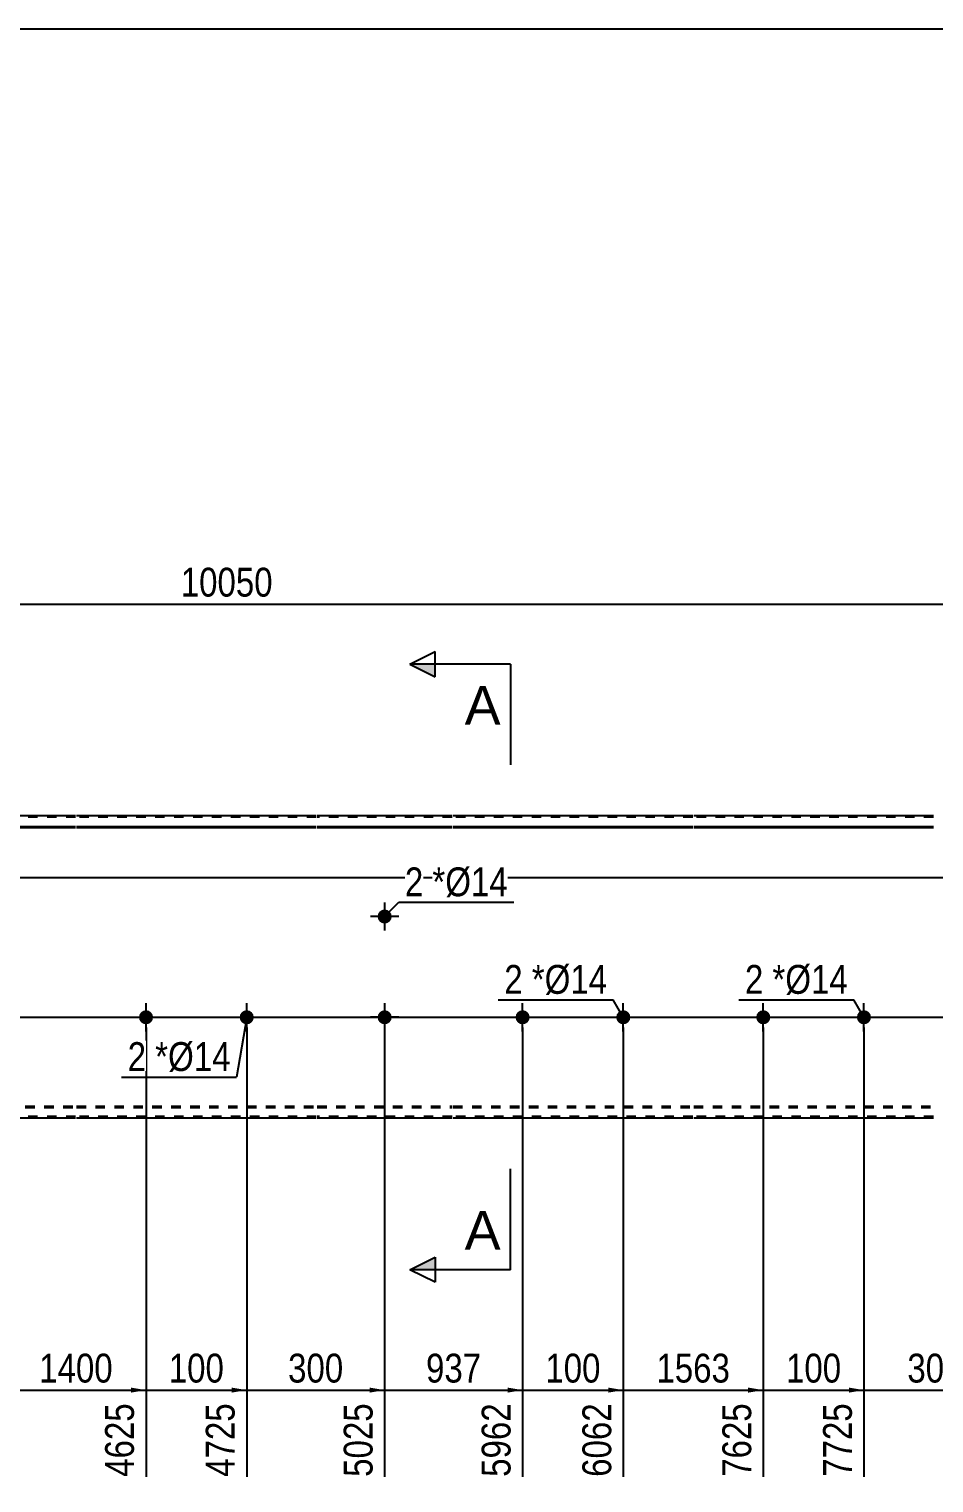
# Model space of a CAD drawing. Header units: millimetres. Extents: x -42 to 361, y -184 to 93.
# Drawn here: x 133.7 to 223.6, y -51.2 to 93.1 of the extents above; entities that cross this region are included whole.
import ezdxf

# ---------------------------------------------------------------- set-up
doc = ezdxf.new("R2010")
doc.units = ezdxf.units.MM
doc.linetypes.add('DXK_LINE_DOT1', pattern=[1.8814, 0.9407, -0.9407])
doc.styles.add('Arial', font='ARIAL.TTF', dxfattribs={"height": 0.2})
doc.styles.add('Arial Narrow', font='ARIALN.TTF', dxfattribs={"height": 0.2})

# ---------------------------------------------------------------- blocks, each defined once
blk = doc.blocks.new('Unknown-628701204-1200')
at = {"color": 5, "linetype": 'Continuous'}
blk.add_line((360.73, 93.07), (-39.27, 93.07), dxfattribs=at)
blk = doc.blocks.new('Part-628701204-1239 - 1220')
at = {"color": 2, "linetype": 'Continuous'}
for p, q in [((138.34, 15), (114.54, 15)), ((162.24, 15), (138.44, 15)), ((175.74, 15), (162.34, 15)), ((199.64, 15), (175.84, 15)), ((223.54, 15), (199.74, 15)), ((114.54, 13.94), (138.34, 13.94)), ((114.54, 13.83), (138.34, 13.83)), ((138.44, 13.94), (162.24, 13.94)), ((138.44, 13.83), (162.24, 13.83)), ((162.34, 13.94), (175.74, 13.94)), ((162.34, 13.83), (175.74, 13.83)), ((175.84, 13.94), (199.64, 13.94)), ((175.84, 13.83), (199.64, 13.83)), ((199.74, 13.94), (223.54, 13.94)), ((199.74, 13.83), (223.54, 13.83)), ((138.34, -15), (114.54, -15)), ((162.24, -15), (138.44, -15)), ((175.74, -15), (162.34, -15)), ((199.64, -15), (175.84, -15)), ((223.54, -15), (199.74, -15))]:
    blk.add_line(p, q, dxfattribs=at)
at = {"color": 7, "linetype": 'DXK_LINE_DOT1'}
for p, q in [((138.34, 14.85), (114.54, 14.85)), ((162.24, 14.85), (138.44, 14.85)), ((175.74, 14.85), (162.34, 14.85)), ((199.64, 14.85), (175.84, 14.85)), ((223.54, 14.85), (199.74, 14.85)), ((114.54, -13.83), (138.34, -13.83)), ((114.54, -13.94), (138.34, -13.94)), ((138.44, -13.83), (162.24, -13.83)), ((138.44, -13.94), (162.24, -13.94)), ((162.34, -13.83), (175.74, -13.83)), ((162.34, -13.94), (175.74, -13.94)), ((175.84, -13.83), (199.64, -13.83)), ((175.84, -13.94), (199.64, -13.94)), ((199.74, -13.83), (223.54, -13.83)), ((199.74, -13.94), (223.54, -13.94)), ((138.34, -14.85), (114.54, -14.85)), ((162.24, -14.85), (138.44, -14.85)), ((175.74, -14.85), (162.34, -14.85)), ((199.64, -14.85), (175.84, -14.85)), ((223.54, -14.85), (199.74, -14.85))]:
    blk.add_line(p, q, dxfattribs=at)
blk = doc.blocks.new('Bolt-628701204-1363 - 1220')
at = {"linetype": 'Continuous'}
for points in [[(169.74, 5, -1), (168.34, 5, -1)], [(169.74, -5, -1), (168.34, -5, -1)]]:
    blk.add_hatch(color=3, dxfattribs=at).paths.add_polyline_path(points)
at = {"color": 3, "linetype": 'Continuous'}
for p, q in [((169.04, 6.4), (169.04, 3.6)), ((170.44, 5), (167.64, 5)), ((169.04, -3.6), (169.04, -6.4)), ((170.44, -5), (167.64, -5))]:
    blk.add_line(p, q, dxfattribs=at)
blk = doc.blocks.new('Bolt-628701204-1373 - 1220')
at = {"linetype": 'Continuous'}
for points in [[(145.34, -4.3, -1), (145.34, -5.7, -1)], [(155.34, -4.3, -1), (155.34, -5.7, -1)]]:
    blk.add_hatch(color=3, dxfattribs=at).paths.add_polyline_path(points)
at = {"color": 3, "linetype": 'Continuous'}
for p, q in [((145.34, -6.4), (145.34, -3.6)), ((155.34, -6.4), (155.34, -3.6)), ((143.94, -5), (146.74, -5)), ((153.94, -5), (156.74, -5))]:
    blk.add_line(p, q, dxfattribs=at)
blk = doc.blocks.new('Bolt-628701204-1378 - 1220')
at = {"linetype": 'Continuous'}
for points in [[(182.74, -4.3, -1), (182.74, -5.7, -1)], [(192.74, -4.3, -1), (192.74, -5.7, -1)]]:
    blk.add_hatch(color=3, dxfattribs=at).paths.add_polyline_path(points)
at = {"color": 3, "linetype": 'Continuous'}
for p, q in [((182.74, -6.4), (182.74, -3.6)), ((192.74, -6.4), (192.74, -3.6)), ((181.34, -5), (184.14, -5)), ((191.34, -5), (194.14, -5))]:
    blk.add_line(p, q, dxfattribs=at)
blk = doc.blocks.new('Bolt-628701204-2047 - 1220')
at = {"linetype": 'Continuous'}
for points in [[(206.64, -4.3, -1), (206.64, -5.7, -1)], [(216.64, -4.3, -1), (216.64, -5.7, -1)]]:
    blk.add_hatch(color=3, dxfattribs=at).paths.add_polyline_path(points)
at = {"color": 3, "linetype": 'Continuous'}
for p, q in [((206.64, -6.4), (206.64, -3.6)), ((216.64, -6.4), (216.64, -3.6)), ((205.24, -5), (208.04, -5)), ((215.24, -5), (218.04, -5))]:
    blk.add_line(p, q, dxfattribs=at)
blk = doc.blocks.new('StraightDimension-628701204-2171 - 1220')
at = {"color": 7, "linetype": 'Continuous'}
blk.add_line((84.44, -5), (321.76, -5), dxfattribs=at)
blk = doc.blocks.new('StraightDimension-628701204-1456 - 1220')
at = {"color": 7, "linetype": 'Continuous'}
blk.add_line((0, 36), (306.73, 36), dxfattribs=at)
at = {"color": 0}
blk.add_wipeout([(158.53, 36.15), (158.53, 40.35), (148.19, 40.35), (148.19, 36.15)], dxfattribs=at)
at = {"color": 3, "style": 'Arial Narrow'}
blk.add_text('10050', height=2.863, dxfattribs=at).set_placement((148.79, 36.75))
blk = doc.blocks.new('StraightDimension-628701204-4115 - 1220')
at = {"linetype": 'Continuous'}
blk.add_hatch(color=7, dxfattribs=at).paths.add_polyline_path([(191.24, -41.75), (192.74, -42), (191.24, -42.25)])
at = {"color": 7, "linetype": 'Continuous'}
for p, q in [((182.74, -6), (182.74, -50.61)), ((192.74, -6), (192.74, -50.61)), ((182.74, -42), (192.74, -42))]:
    blk.add_line(p, q, dxfattribs=at)
at = {"color": 0}
blk.add_wipeout([(191.08, -41.85), (191.08, -37.65), (184.4, -37.65), (184.4, -41.85)], dxfattribs=at)
at = {"color": 0, "linetype": 'Continuous'}
blk.add_wipeout([(192.14, -42.7), (187.94, -42.7), (187.94, -51.21), (192.14, -51.21)], dxfattribs=at)
at = {"color": 3, "style": 'Arial Narrow'}
blk.add_text('100', height=2.863, dxfattribs=at).set_placement((185, -41.25))
at = {"color": 3, "linetype": 'Continuous', "style": 'Arial Narrow'}
blk.add_text('6062', height=2.863, rotation=90.0002, dxfattribs=at).set_placement((191.54, -50.61))
blk = doc.blocks.new('StraightDimension-628701204-4116 - 1220')
at = {"linetype": 'Continuous'}
blk.add_hatch(color=7, dxfattribs=at).paths.add_polyline_path([(181.24, -41.75), (182.74, -42), (181.24, -42.25)])
at = {"color": 7, "linetype": 'Continuous'}
for p, q in [((169.04, -6), (169.04, -50.61)), ((182.74, -6), (182.74, -50.61)), ((169.04, -42), (182.74, -42))]:
    blk.add_line(p, q, dxfattribs=at)
at = {"color": 0}
blk.add_wipeout([(179.23, -41.85), (179.23, -37.65), (172.55, -37.65), (172.55, -41.85)], dxfattribs=at)
at = {"color": 0, "linetype": 'Continuous'}
blk.add_wipeout([(182.14, -42.7), (177.94, -42.7), (177.94, -51.21), (182.14, -51.21)], dxfattribs=at)
at = {"color": 3, "style": 'Arial Narrow'}
blk.add_text('937', height=2.863, dxfattribs=at).set_placement((173.15, -41.25))
at = {"color": 3, "linetype": 'Continuous', "style": 'Arial Narrow'}
blk.add_text('5962', height=2.863, rotation=90.0002, dxfattribs=at).set_placement((181.54, -50.61))
blk = doc.blocks.new('StraightDimension-628701204-4118 - 1220')
at = {"linetype": 'Continuous'}
blk.add_hatch(color=7, dxfattribs=at).paths.add_polyline_path([(153.84, -41.75), (155.34, -42), (153.84, -42.25)])
at = {"color": 7, "linetype": 'Continuous'}
for p, q in [((145.34, -6), (145.34, -50.61)), ((155.34, -6), (155.34, -50.61)), ((145.34, -42), (155.34, -42))]:
    blk.add_line(p, q, dxfattribs=at)
at = {"color": 0}
blk.add_wipeout([(153.68, -41.85), (153.68, -37.65), (147, -37.65), (147, -41.85)], dxfattribs=at)
at = {"color": 0, "linetype": 'Continuous'}
blk.add_wipeout([(154.74, -42.7), (150.54, -42.7), (150.54, -51.21), (154.74, -51.21)], dxfattribs=at)
at = {"color": 3, "style": 'Arial Narrow'}
blk.add_text('100', height=2.863, dxfattribs=at).set_placement((147.6, -41.25))
at = {"color": 3, "linetype": 'Continuous', "style": 'Arial Narrow'}
blk.add_text('4725', height=2.863, rotation=90.0002, dxfattribs=at).set_placement((154.14, -50.61))
blk = doc.blocks.new('StraightDimension-628701204-4113 - 1220')
at = {"linetype": 'Continuous'}
blk.add_hatch(color=7, dxfattribs=at).paths.add_polyline_path([(215.14, -41.75), (216.64, -42), (215.14, -42.25)])
at = {"color": 7, "linetype": 'Continuous'}
for p, q in [((206.64, -6), (206.64, -50.61)), ((216.64, -6), (216.64, -50.61)), ((206.64, -42), (216.64, -42))]:
    blk.add_line(p, q, dxfattribs=at)
at = {"color": 0}
blk.add_wipeout([(214.98, -41.85), (214.98, -37.65), (208.3, -37.65), (208.3, -41.85)], dxfattribs=at)
at = {"color": 0, "linetype": 'Continuous'}
blk.add_wipeout([(216.04, -42.7), (211.84, -42.7), (211.84, -51.21), (216.04, -51.21)], dxfattribs=at)
at = {"color": 3, "style": 'Arial Narrow'}
blk.add_text('100', height=2.863, dxfattribs=at).set_placement((208.9, -41.25))
at = {"color": 3, "linetype": 'Continuous', "style": 'Arial Narrow'}
blk.add_text('7725', height=2.863, rotation=90.0002, dxfattribs=at).set_placement((215.44, -50.61))
blk = doc.blocks.new('StraightDimension-628701204-2170 - 1220')
at = {"color": 7, "linetype": 'Continuous'}
for p, q in [((66.99, 8.88), (321.76, 8.88)), ((84.44, -5), (321.76, -5))]:
    blk.add_line(p, q, dxfattribs=at)
blk = doc.blocks.new('StraightDimension-628701204-4114 - 1220')
at = {"linetype": 'Continuous'}
blk.add_hatch(color=7, dxfattribs=at).paths.add_polyline_path([(205.14, -41.75), (206.64, -42), (205.14, -42.25)])
at = {"color": 7, "linetype": 'Continuous'}
for p, q in [((192.74, -6), (192.74, -50.61)), ((206.64, -6), (206.64, -50.61)), ((192.74, -42), (206.64, -42))]:
    blk.add_line(p, q, dxfattribs=at)
at = {"color": 0}
blk.add_wipeout([(203.95, -41.85), (203.95, -37.65), (195.43, -37.65), (195.43, -41.85)], dxfattribs=at)
at = {"color": 0, "linetype": 'Continuous'}
blk.add_wipeout([(206.04, -42.7), (201.84, -42.7), (201.84, -51.21), (206.04, -51.21)], dxfattribs=at)
at = {"color": 3, "style": 'Arial Narrow'}
blk.add_text('1563', height=2.863, dxfattribs=at).set_placement((196.03, -41.25))
at = {"color": 3, "linetype": 'Continuous', "style": 'Arial Narrow'}
blk.add_text('7625', height=2.863, rotation=90.0002, dxfattribs=at).set_placement((205.44, -50.61))
blk = doc.blocks.new('StraightDimension-628701204-2169 - 1220')
at = {"color": 7, "linetype": 'Continuous'}
blk.add_line((66.99, 8.88), (321.76, 8.88), dxfattribs=at)
blk = doc.blocks.new('StraightDimension-628701204-4112 - 1220')
at = {"linetype": 'Continuous'}
blk.add_hatch(color=7, dxfattribs=at).paths.add_polyline_path([(229.24, -41.75), (230.74, -42), (229.24, -42.25)])
at = {"color": 7, "linetype": 'Continuous'}
for p, q in [((216.64, -6), (216.64, -50.61)), ((230.74, -6), (230.74, -50.61)), ((216.64, -42), (230.74, -42))]:
    blk.add_line(p, q, dxfattribs=at)
at = {"color": 0}
blk.add_wipeout([(227.03, -41.85), (227.03, -37.65), (220.35, -37.65), (220.35, -41.85)], dxfattribs=at)
at = {"color": 0, "linetype": 'Continuous'}
blk.add_wipeout([(230.14, -42.7), (225.94, -42.7), (225.94, -51.21), (230.14, -51.21)], dxfattribs=at)
at = {"color": 3, "style": 'Arial Narrow'}
blk.add_text('300', height=2.863, dxfattribs=at).set_placement((220.95, -41.25))
at = {"color": 3, "linetype": 'Continuous', "style": 'Arial Narrow'}
blk.add_text('8025', height=2.863, rotation=90.0002, dxfattribs=at).set_placement((229.54, -50.61))
blk = doc.blocks.new('StraightDimension-628701204-4117 - 1220')
at = {"linetype": 'Continuous'}
blk.add_hatch(color=7, dxfattribs=at).paths.add_polyline_path([(167.54, -41.75), (169.04, -42), (167.54, -42.25)])
at = {"color": 7, "linetype": 'Continuous'}
for p, q in [((155.34, -6), (155.34, -50.61)), ((169.04, -6), (169.04, -50.61)), ((155.34, -42), (169.04, -42))]:
    blk.add_line(p, q, dxfattribs=at)
at = {"color": 0}
blk.add_wipeout([(165.53, -41.85), (165.53, -37.65), (158.85, -37.65), (158.85, -41.85)], dxfattribs=at)
at = {"color": 0, "linetype": 'Continuous'}
blk.add_wipeout([(168.44, -42.7), (164.24, -42.7), (164.24, -51.21), (168.44, -51.21)], dxfattribs=at)
at = {"color": 3, "style": 'Arial Narrow'}
blk.add_text('300', height=2.863, dxfattribs=at).set_placement((159.45, -41.25))
at = {"color": 3, "linetype": 'Continuous', "style": 'Arial Narrow'}
blk.add_text('5025', height=2.863, rotation=90.0002, dxfattribs=at).set_placement((167.84, -50.61))
blk = doc.blocks.new('StraightDimension-628701204-4119 - 1220')
at = {"linetype": 'Continuous'}
blk.add_hatch(color=7, dxfattribs=at).paths.add_polyline_path([(143.84, -41.75), (145.34, -42), (143.84, -42.25)])
at = {"color": 7, "linetype": 'Continuous'}
for p, q in [((131.44, -6), (131.44, -50.61)), ((145.34, -6), (145.34, -50.61)), ((131.44, -42), (145.34, -42))]:
    blk.add_line(p, q, dxfattribs=at)
at = {"color": 0}
blk.add_wipeout([(142.65, -41.85), (142.65, -37.65), (134.13, -37.65), (134.13, -41.85)], dxfattribs=at)
at = {"color": 0, "linetype": 'Continuous'}
blk.add_wipeout([(144.74, -42.7), (140.54, -42.7), (140.54, -51.21), (144.74, -51.21)], dxfattribs=at)
at = {"color": 3, "style": 'Arial Narrow'}
blk.add_text('1400', height=2.863, dxfattribs=at).set_placement((134.73, -41.25))
at = {"color": 3, "linetype": 'Continuous', "style": 'Arial Narrow'}
blk.add_text('4625', height=2.863, rotation=90.0002, dxfattribs=at).set_placement((144.14, -50.61))
blk = doc.blocks.new('Mark-628701204-1369 - 1220')
at = {"color": 0}
for points in [[(145.35, -10.33), (145.35, -7.33), (143.52, -7.33), (143.52, -10.33)], [(147.53, -10.33), (147.53, -7.33), (146.25, -7.33), (146.25, -10.33)]]:
    blk.add_wipeout(points, dxfattribs=at)
for points in [[(145.35, -10.33), (145.35, -7.33), (143.52, -7.33), (143.52, -10.33)], [(147.53, -10.33), (147.53, -7.33), (146.25, -7.33), (146.25, -10.33)]]:
    blk.add_wipeout(points, dxfattribs=at)
at = {"color": 3, "style": 'Arial Narrow'}
blk.add_text('2', height=2.86, dxfattribs=at).set_placement((143.52, -10.33))
at = {"color": 0}
blk.add_wipeout([(153.74, -10.33), (153.74, -7.33), (147.53, -7.33), (147.53, -10.33)], dxfattribs=at)
blk.add_wipeout([(153.74, -10.33), (153.74, -7.33), (147.53, -7.33), (147.53, -10.33)], dxfattribs=at)
at = {"color": 7, "linetype": 'Continuous'}
for p in [(155.34, -5), (142.92, -10.93)]:
    blk.add_line(p, (154.34, -10.93), dxfattribs=at)
at = {"color": 3, "style": 'Arial Narrow'}
for s, height, p in [('*', 2.86, (146.25, -10.33)), ('Ø14', 2.863, (147.53, -10.33))]:
    blk.add_text(s, height=height, dxfattribs=at).set_placement(p)
blk = doc.blocks.new('Mark-628701204-1359 - 1220')
at = {"color": 0}
for points in [[(172.88, 7.01), (172.88, 10.01), (171.05, 10.01), (171.05, 7.01)], [(175.06, 7.01), (175.06, 10.01), (173.78, 10.01), (173.78, 7.01)]]:
    blk.add_wipeout(points, dxfattribs=at)
for points in [[(172.88, 7.01), (172.88, 10.01), (171.05, 10.01), (171.05, 7.01)], [(175.06, 7.01), (175.06, 10.01), (173.78, 10.01), (173.78, 7.01)]]:
    blk.add_wipeout(points, dxfattribs=at)
at = {"color": 7, "linetype": 'Continuous'}
blk.add_line((169.04, 5), (170.45, 6.41), dxfattribs=at)
at = {"color": 3, "style": 'Arial Narrow'}
blk.add_text('2', height=2.86, dxfattribs=at).set_placement((171.05, 7.01))
at = {"color": 0}
blk.add_wipeout([(181.27, 7.01), (181.27, 10.01), (175.06, 10.01), (175.06, 7.01)], dxfattribs=at)
blk.add_wipeout([(181.27, 7.01), (181.27, 10.01), (175.06, 10.01), (175.06, 7.01)], dxfattribs=at)
at = {"color": 7, "linetype": 'Continuous'}
blk.add_line((170.45, 6.41), (181.87, 6.41), dxfattribs=at)
at = {"color": 3, "style": 'Arial Narrow'}
for s, height, p in [('*', 2.86, (173.78, 7.01)), ('Ø14', 2.863, (175.06, 7.01))]:
    blk.add_text(s, height=height, dxfattribs=at).set_placement(p)
blk = doc.blocks.new('Mark-628701204-1374 - 1220')
at = {"color": 0}
for points in [[(182.75, -2.67), (182.75, 0.33), (180.92, 0.33), (180.92, -2.67)], [(184.93, -2.67), (184.93, 0.33), (183.65, 0.33), (183.65, -2.67)]]:
    blk.add_wipeout(points, dxfattribs=at)
for points in [[(182.75, -2.67), (182.75, 0.33), (180.92, 0.33), (180.92, -2.67)], [(184.93, -2.67), (184.93, 0.33), (183.65, 0.33), (183.65, -2.67)]]:
    blk.add_wipeout(points, dxfattribs=at)
at = {"color": 3, "style": 'Arial Narrow'}
blk.add_text('2', height=2.86, dxfattribs=at).set_placement((180.92, -2.67))
at = {"color": 0}
blk.add_wipeout([(191.14, -2.67), (191.14, 0.33), (184.93, 0.33), (184.93, -2.67)], dxfattribs=at)
blk.add_wipeout([(191.14, -2.67), (191.14, 0.33), (184.93, 0.33), (184.93, -2.67)], dxfattribs=at)
at = {"color": 7, "linetype": 'Continuous'}
for p in [(180.32, -3.27), (192.74, -5)]:
    blk.add_line(p, (191.74, -3.27), dxfattribs=at)
at = {"color": 3, "style": 'Arial Narrow'}
for s, height, p in [('*', 2.86, (183.65, -2.67)), ('Ø14', 2.863, (184.93, -2.67))]:
    blk.add_text(s, height=height, dxfattribs=at).set_placement(p)
blk = doc.blocks.new('SectionMark-628701204-1910 - 1220')
at = {"linetype": 'Continuous'}
for points in [[(174.04, 30.05), (174.04, 28.8), (171.54, 30.05)], [(174.04, -28.8), (174.04, -30.05), (171.54, -30.05)]]:
    blk.add_hatch(color=30, dxfattribs=at).paths.add_polyline_path(points)
at = {"color": 30, "linetype": 'Continuous'}
for p, q in [((171.54, 30.05), (174.04, 31.3)), ((174.04, 28.8), (174.04, 31.3)), ((181.54, 30.05), (171.54, 30.05)), ((171.54, 30.05), (174.04, 28.8)), ((181.54, 30.05), (181.54, 20.05)), ((181.54, -30.05), (181.54, -20.05)), ((171.54, -30.05), (174.04, -28.8)), ((174.04, -28.8), (174.04, -31.3)), ((181.54, -30.05), (171.54, -30.05)), ((174.04, -31.3), (171.54, -30.05))]:
    blk.add_line(p, q, dxfattribs=at)
at = {"color": 0, "linetype": 'Continuous'}
for points in [[(180.54, 24.05), (180.54, 28.05), (176.99, 28.05), (176.99, 24.05)], [(180.54, -28.05), (180.54, -24.05), (176.99, -24.05), (176.99, -28.05)]]:
    blk.add_wipeout(points, dxfattribs=at)
at = {"color": 96, "linetype": 'Continuous', "style": 'Arial'}
for p in [(176.99, 24.05), (176.99, -28.05)]:
    blk.add_text('A', height=3.82, dxfattribs=at).set_placement(p)
blk = doc.blocks.new('Mark-628701204-2063 - 1220')
at = {"color": 0}
for points in [[(206.65, -2.67), (206.65, 0.33), (204.82, 0.33), (204.82, -2.67)], [(208.83, -2.67), (208.83, 0.33), (207.55, 0.33), (207.55, -2.67)]]:
    blk.add_wipeout(points, dxfattribs=at)
for points in [[(206.65, -2.67), (206.65, 0.33), (204.82, 0.33), (204.82, -2.67)], [(208.83, -2.67), (208.83, 0.33), (207.55, 0.33), (207.55, -2.67)]]:
    blk.add_wipeout(points, dxfattribs=at)
at = {"color": 3, "style": 'Arial Narrow'}
blk.add_text('2', height=2.86, dxfattribs=at).set_placement((204.82, -2.67))
at = {"color": 0}
blk.add_wipeout([(215.04, -2.67), (215.04, 0.33), (208.83, 0.33), (208.83, -2.67)], dxfattribs=at)
blk.add_wipeout([(215.04, -2.67), (215.04, 0.33), (208.83, 0.33), (208.83, -2.67)], dxfattribs=at)
at = {"color": 7, "linetype": 'Continuous'}
for p in [(204.22, -3.27), (216.64, -5)]:
    blk.add_line(p, (215.64, -3.27), dxfattribs=at)
at = {"color": 3, "style": 'Arial Narrow'}
for s, height, p in [('*', 2.86, (207.55, -2.67)), ('Ø14', 2.863, (208.83, -2.67))]:
    blk.add_text(s, height=height, dxfattribs=at).set_placement(p)

msp = doc.modelspace()

# ---------------------------------------------------------------- block references
for name in ['Unknown-628701204-1200', 'Part-628701204-1239 - 1220', 'Bolt-628701204-1363 - 1220', 'Bolt-628701204-1373 - 1220', 'Bolt-628701204-1378 - 1220', 'Bolt-628701204-2047 - 1220']:
    msp.add_blockref(name, (0, 0))

# ---------------------------------------------------------------- next in the draw order: block references
for name in ['StraightDimension-628701204-1456 - 1220', 'StraightDimension-628701204-2171 - 1220']:
    msp.add_blockref(name, (0, 0))

# ---------------------------------------------------------------- next in the draw order: block references
for name in ['StraightDimension-628701204-2170 - 1220', 'StraightDimension-628701204-4118 - 1220', 'StraightDimension-628701204-4115 - 1220', 'StraightDimension-628701204-4113 - 1220']:
    msp.add_blockref(name, (0, 0))

# ---------------------------------------------------------------- next in the draw order: block references
for name in ['StraightDimension-628701204-2169 - 1220', 'Mark-628701204-1374 - 1220', 'Mark-628701204-2063 - 1220', 'StraightDimension-628701204-4119 - 1220', 'StraightDimension-628701204-4116 - 1220', 'StraightDimension-628701204-4114 - 1220', 'StraightDimension-628701204-4112 - 1220']:
    msp.add_blockref(name, (0, 0))

# ---------------------------------------------------------------- next in the draw order: block references
for name in ['Mark-628701204-1359 - 1220', 'StraightDimension-628701204-4117 - 1220']:
    msp.add_blockref(name, (0, 0))

# ---------------------------------------------------------------- next in the draw order: block references
for name in ['SectionMark-628701204-1910 - 1220', 'Mark-628701204-1369 - 1220']:
    msp.add_blockref(name, (0, 0))

doc.saveas('drawing.dxf')
